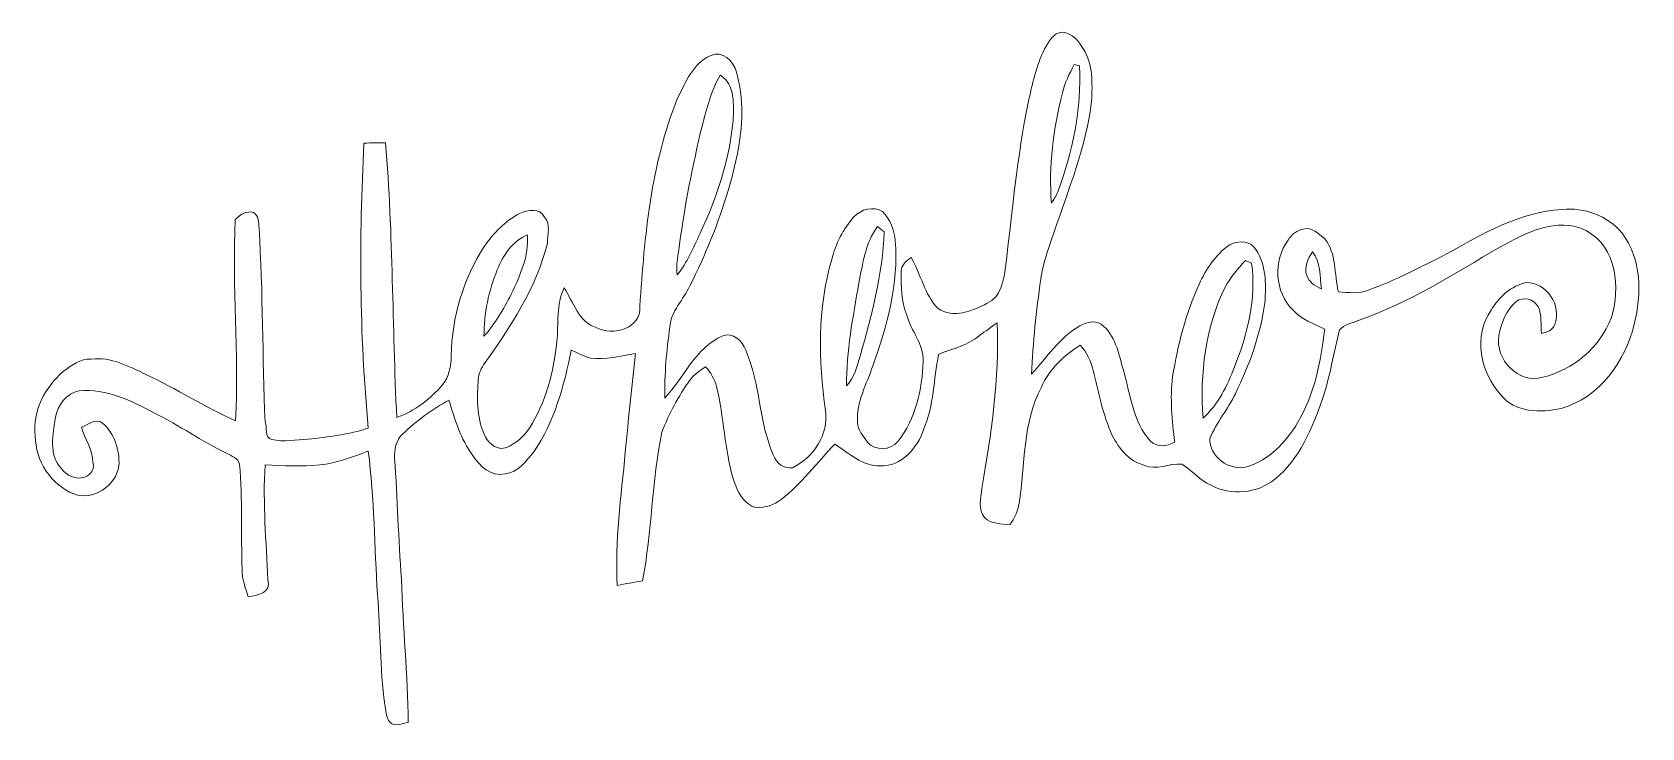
# Model space of a CAD drawing. Header units: centimetres. Extents: x -16.2 to 16.2, y -7 to 7.
import ezdxf

# ---------------------------------------------------------------- set-up
doc = ezdxf.new("R2010")
doc.units = ezdxf.units.CM
doc.header["$MEASUREMENT"] = 0
doc.layers.add('Layer 1', color=7, linetype='Continuous')

msp = doc.modelspace()

# ---------------------------------------------------------------- linework, layer by layer
at = {"layer": 'Layer 1', "color": 8, "lineweight": 9}
for points, knots in [([(4.18835, 6.63953), (4.27125, 6.77535), (4.35874, 6.97326), (4.54607, 6.97608), (4.54607, 6.97608), (4.73868, 6.96056), (4.88403, 6.79687), (4.97011, 6.63635), (4.97011, 6.63635), (5.17119, 6.32838), (5.14861, 5.93856), (5.13697, 5.5879), (5.13697, 5.5879), (5.02584, 4.67632), (4.67518, 3.81942), (4.38238, 2.95618), (4.38238, 2.95618), (4.27901, 2.64115), (4.15237, 2.33), (4.11039, 1.99874), (4.11039, 1.99874), (4.02254, 1.36409), (3.95234, 0.72627), (3.92165, 0.08633), (3.92165, 0.08633), (4.23668, 0.41935), (4.48715, 0.83387), (4.90061, 1.05894), (4.90061, 1.05894), (5.04172, 1.14925), (5.25691, 1.18523), (5.3818, 1.05012), (5.3818, 1.05012), (5.63474, 0.81729), (5.6873, 0.45992), (5.78291, 0.14736), (5.78291, 0.14736), (5.92155, -0.33277), (5.96741, -0.87287), (6.31807, -1.25846), (6.31807, -1.25846), (6.45283, -1.39675), (6.65638, -1.36606), (6.81125, -1.28351), (6.81125, -1.28351), (6.76116, -0.84571), (6.71001, -0.40227), (6.77033, 0.03765), (6.77033, 0.03765), (6.86981, 0.67759), (7.03633, 1.31012), (7.30408, 1.90137), (7.30408, 1.90137), (7.44802, 2.20617), (7.63781, 2.50356), (7.9218, 2.69547), (7.9218, 2.69547), (8.06926, 2.76815), (8.27846, 2.78402), (8.40193, 2.65914), (8.40193, 2.65914), (8.66263, 2.34622), (8.65663, 1.90878), (8.62947, 1.52461), (8.62947, 1.52461), (8.54022, 0.88502), (8.31691, 0.27154), (8.03398, -0.30631), (8.03398, -0.30631), (7.88299, -0.61781), (7.65686, -0.88698), (7.51928, -1.20519), (7.51928, -1.20519), (7.50481, -1.56926), (7.91404, -1.87617), (8.26399, -1.7774), (8.26399, -1.7774), (8.71378, -1.64793), (9.05492, -1.28351), (9.28881, -0.89228), (9.28881, -0.89228), (9.62748, -0.32183), (9.75977, 0.34245), (9.83562, 0.99403), (9.83562, 0.99403), (9.61443, 1.10409), (9.37066, 1.18841), (9.19885, 1.37432), (9.19885, 1.37432), (8.82385, 1.73451), (8.79281, 2.37621), (9.10043, 2.78826), (9.10043, 2.78826), (9.16252, 2.90855), (9.2814, 2.98475), (9.41052, 3.01192), (9.41052, 3.01192), (9.57562, 3.05954), (9.71603, 2.9149), (9.83315, 2.82001), (9.83315, 2.82001), (10.08397, 2.51838), (10.01906, 2.10316), (10.1129, 1.74403), (10.1129, 1.74403), (10.31751, 1.73274), (10.53623, 1.69994), (10.73097, 1.78707), (10.73097, 1.78707), (11.26648, 1.98004), (11.77307, 2.24321), (12.2786, 2.50286), (12.2786, 2.50286), (13.00991, 2.90538), (13.76239, 3.35517), (14.61681, 3.40597), (14.61681, 3.40597), (15.06661, 3.45324), (15.54391, 3.28461), (15.83072, 2.9276), (15.83072, 2.9276), (16.22619, 2.41149), (16.22936, 1.70205), (16.07767, 1.09739), (16.07767, 1.09739), (15.89069, 0.34633), (15.38128, -0.38992), (14.60306, -0.60123), (14.60306, -0.60123), (14.19489, -0.69578), (13.66749, -0.68837), (13.38703, -0.32818), (13.38703, -0.32818), (12.97111, 0.11667), (12.8307, 0.86174), (13.19018, 1.37891), (13.19018, 1.37891), (13.34964, 1.63502), (13.59623, 1.87315), (13.90032, 1.93453), (13.90032, 1.93453), (14.30743, 1.93912), (14.62634, 1.46393), (14.47288, 1.08504), (14.47288, 1.08504), (14.43725, 0.97004), (14.31096, 0.93547), (14.209, 0.90548), (14.209, 0.90548), (14.18184, 1.08257), (14.22629, 1.28084), (14.1388, 1.44488), (14.1388, 1.44488), (14.05907, 1.59975), (13.83012, 1.66148), (13.69113, 1.54789), (13.69113, 1.54789), (13.5038, 1.36797), (13.38738, 1.11997), (13.34681, 0.86456), (13.34681, 0.86456), (13.27026, 0.38831), (13.7391, -0.11828), (14.23123, 0.02389), (14.23123, 0.02389), (14.84259, 0.17276), (15.38481, 0.62396), (15.61094, 1.21487), (15.61094, 1.21487), (15.80321, 1.82305), (15.72912, 2.64714), (15.10647, 2.9784), (15.10647, 2.9784), (14.5138, 3.27474), (13.88586, 2.93148), (13.36551, 2.6482), (13.36551, 2.6482), (12.44264, 2.10246), (11.52648, 1.52178), (10.50801, 1.16759), (10.50801, 1.16759), (10.38242, 1.11291), (10.22896, 1.08681), (10.13407, 0.97921), (10.13407, 0.97921), (10.01377, 0.51707), (9.94745, 0.04047), (9.7894, -0.41179), (9.7894, -0.41179), (9.59008, -1.00658), (9.3315, -1.62041), (8.83232, -2.02646), (8.83232, -2.02646), (8.47813, -2.31679), (7.94579, -2.3683), (7.54362, -2.15028), (7.54362, -2.15028), (7.31925, -2.0515), (7.16333, -1.84901), (6.95483, -1.72624), (6.95483, -1.72624), (6.70189, -1.69696), (6.43554, -1.86665), (6.19107, -1.74423), (6.19107, -1.74423), (5.88733, -1.66839), (5.69048, -1.40804), (5.55113, -1.14628), (5.55113, -1.14628), (5.35922, -0.72965), (5.28055, -0.27562), (5.16766, 0.1657), (5.16766, 0.1657), (5.11863, 0.35056), (5.0396, 0.53048), (4.90766, 0.67088), (4.90766, 0.67088), (4.57958, 0.45957), (4.28184, 0.19146), (4.12309, -0.17331), (4.12309, -0.17331), (3.74244, -0.88981), (3.79536, -1.73365), (3.67647, -2.514), (3.67647, -2.514), (3.65389, -2.67275), (3.57381, -2.8135), (3.4902, -2.94721), (3.4902, -2.94721), (3.31805, -2.92322), (3.10956, -2.93592), (2.97585, -2.80221), (2.97585, -2.80221), (2.84039, -2.64276), (2.90389, -2.40534), (2.92117, -2.21801), (2.92117, -2.21801), (3.11802, -1.11664), (3.2736, -0.0001), (3.23515, 1.12173), (3.23515, 1.12173), (2.98785, 0.96581), (2.77477, 0.75167), (2.49643, 0.64901), (2.49643, 0.64901), (2.35144, 0.5841), (2.19092, 0.55941), (2.04981, 0.48603), (2.04981, 0.48603), (1.95209, -0.0121), (1.95491, -0.53738), (1.75454, -1.01469), (1.75454, -1.01469), (1.62648, -1.39428), (1.30863, -1.77634), (0.87577, -1.76046), (0.87577, -1.76046), (0.51382, -1.76258), (0.24288, -1.50505), (-0.04146, -1.32161), (-0.04146, -1.32161), (-0.40164, -1.6952), (-0.71279, -2.11924), (-1.12589, -2.4385), (-1.12589, -2.4385), (-1.26665, -2.54857), (-1.4441, -2.60536), (-1.62261, -2.6029), (-1.62261, -2.6029), (-1.88366, -2.5341), (-2.0096, -2.27693), (-2.08086, -2.04092), (-2.08086, -2.04092), (-2.27277, -1.42956), (-2.27242, -0.78045), (-2.42659, -0.16097), (-2.42659, -0.16097), (-2.46327, -0.01139), (-2.54653, 0.1209), (-2.64707, 0.23555), (-2.64707, 0.23555), (-2.76384, 0.16041), (-2.88343, 0.08174), (-2.96422, -0.03432), (-2.96422, -0.03432), (-3.19776, -0.35641), (-3.38261, -0.71377), (-3.52937, -1.08313), (-3.52937, -1.08313), (-3.72763, -2.07126), (-3.73257, -3.08796), (-3.91601, -4.07856), (-3.91601, -4.07856), (-4.08782, -4.10255), (-4.25715, -4.13748), (-4.42754, -4.16782), (-4.42754, -4.16782), (-4.48081, -3.27), (-4.34746, -2.37571), (-4.26597, -1.48353), (-4.26597, -1.48353), (-4.20494, -0.82101), (-4.12944, -0.15991), (-4.06136, 0.5019), (-4.06136, 0.5019), (-4.36087, 0.46169), (-4.66037, 0.36714), (-4.96482, 0.41089), (-4.96482, 0.41089), (-5.10311, 0.44405), (-5.22658, 0.51778), (-5.35605, 0.57352), (-5.35605, 0.57352), (-5.49611, -0.14227), (-5.69401, -0.86829), (-6.10923, -1.47753), (-6.10923, -1.47753), (-6.26304, -1.65957), (-6.43026, -1.89311), (-6.68708, -1.92027), (-6.68708, -1.92027), (-6.96684, -1.9806), (-7.20567, -1.76787), (-7.34113, -1.54844), (-7.34113, -1.54844), (-7.58843, -1.22071), (-7.70273, -0.82243), (-7.82091, -0.43613), (-7.82091, -0.43613), (-8.16064, -0.6217), (-8.47919, -0.85276), (-8.75683, -1.12299), (-8.75683, -1.12299), (-8.89159, -1.24294), (-8.92017, -1.43485), (-8.91946, -1.607), (-8.91946, -1.607), (-8.85631, -2.41769), (-8.84361, -3.23155), (-8.77764, -4.04258), (-8.77764, -4.04258), (-8.75013, -5.00637), (-8.65276, -5.96734), (-8.64218, -6.93183), (-8.64218, -6.93183), (-8.76283, -6.93465), (-8.92405, -7.0359), (-9.01083, -6.92231), (-9.01083, -6.92231), (-9.0962, -6.82565), (-9.08738, -6.68065), (-9.11561, -6.56459), (-9.11561, -6.56459), (-9.21156, -5.83187), (-9.20733, -5.09139), (-9.2606, -4.35549), (-9.2606, -4.35549), (-9.32586, -3.39241), (-9.32127, -2.42263), (-9.44863, -1.46519), (-9.44863, -1.46519), (-9.76719, -1.57913), (-10.0868, -1.70402), (-10.42547, -1.74106), (-10.42547, -1.74106), (-10.79236, -1.77493), (-11.16136, -1.75764), (-11.52861, -1.74176), (-11.52861, -1.74176), (-11.57623, -2.51364), (-11.50356, -3.2834), (-11.47534, -4.05387), (-11.47534, -4.05387), (-11.38573, -4.32233), (-11.69512, -4.36608), (-11.86692, -4.39924), (-11.86692, -4.39924), (-11.92936, -4.21897), (-11.99427, -4.03588), (-11.99039, -3.84185), (-11.99039, -3.84185), (-12.01509, -3.13735), (-11.98298, -2.43145), (-12.04437, -1.72836), (-12.04437, -1.72836), (-12.05742, -1.59607), (-12.21441, -1.56749), (-12.30577, -1.50399), (-12.30577, -1.50399), (-12.80707, -1.26622), (-13.2611, -0.94272), (-13.7571, -0.69507), (-13.7571, -0.69507), (-14.227, -0.44954), (-14.72724, -0.19448), (-15.27546, -0.24881), (-15.27546, -0.24881), (-15.53299, -0.29361), (-15.71678, -0.5395), (-15.75488, -0.78856), (-15.75488, -0.78856), (-15.80462, -1.12405), (-15.89846, -1.52833), (-15.64164, -1.80491), (-15.64164, -1.80491), (-15.53898, -1.95625), (-15.34143, -2.05009), (-15.16081, -1.98695), (-15.16081, -1.98695), (-15.05321, -1.9365), (-14.94385, -1.82784), (-15.001, -1.69061), (-15.001, -1.69061), (-15.00452, -1.43344), (-15.16186, -1.21895), (-15.23066, -0.97871), (-15.23066, -0.97871), (-15.09625, -0.93461), (-14.94455, -0.7875), (-14.80767, -0.89933), (-14.80767, -0.89933), (-14.55826, -1.10147), (-14.46266, -1.44578), (-14.47465, -1.75658), (-14.47465, -1.75658), (-14.53533, -2.15945), (-14.99147, -2.47025), (-15.38376, -2.32632), (-15.38376, -2.32632), (-15.8459, -2.13829), (-16.16128, -1.65745), (-16.16093, -1.16003), (-16.16093, -1.16003), (-16.22408, -0.65733), (-15.96726, -0.17649), (-15.59684, 0.14419), (-15.59684, 0.14419), (-15.43033, 0.26589), (-15.25147, 0.40242), (-15.03204, 0.39078), (-15.03204, 0.39078), (-14.63693, 0.44193), (-14.27851, 0.24579), (-13.93314, 0.08351), (-13.93314, 0.08351), (-13.31719, -0.2026), (-12.74463, -0.57442), (-12.12374, -0.85065), (-12.12374, -0.85065), (-12.04895, 0.5012), (-12.19747, 1.85304), (-12.12903, 3.20453), (-12.12903, 3.20453), (-12.03837, 3.29978), (-11.89761, 3.3841), (-11.76179, 3.34741), (-11.76179, 3.34741), (-11.65984, 3.28285), (-11.65208, 3.14385), (-11.65102, 3.03696), (-11.65102, 3.03696), (-11.56882, 1.73416), (-11.58364, 0.42817), (-11.53002, -0.8757), (-11.53002, -0.8757), (-11.48169, -0.97941), (-11.54519, -1.1939), (-11.39384, -1.22565), (-11.39384, -1.22565), (-11.15501, -1.29338), (-10.90242, -1.22177), (-10.65936, -1.22494), (-10.65936, -1.22494), (-10.2519, -1.17697), (-9.8388, -1.1297), (-9.44757, -1.00023), (-9.44757, -1.00023), (-9.62749, 0.90654), (-9.63666, 2.82882), (-9.53471, 4.73982), (-9.53471, 4.73982), (-9.38936, 4.74899), (-9.24366, 4.7504), (-9.09797, 4.74688), (-9.09797, 4.74688), (-8.9438, 2.90644), (-8.96673, 1.05788), (-8.8736, -0.78574), (-8.8736, -0.78574), (-8.51447, -0.65556), (-8.19803, -0.41779), (-7.95356, -0.12675), (-7.95356, -0.12675), (-7.81103, 0.03588), (-7.78316, 0.25531), (-7.77505, 0.46239), (-7.77505, 0.46239), (-7.76164, 1.2378), (-7.53199, 2.01179), (-7.10971, 2.66267), (-7.10971, 2.66267), (-6.92309, 2.93007), (-6.68638, 3.17137), (-6.39675, 3.32518), (-6.39675, 3.32518), (-6.23517, 3.39045), (-5.98788, 3.45042), (-5.89616, 3.25004), (-5.89616, 3.25004), (-5.76422, 3.10964), (-5.83301, 2.90079), (-5.83477, 2.72969), (-5.83477, 2.72969), (-6.05984, 1.82235), (-6.58689, 1.02825), (-7.12241, 0.27577), (-7.12241, 0.27577), (-7.18944, 0.17382), (-7.23953, 0.05881), (-7.23177, -0.06748), (-7.23177, -0.06748), (-7.25823, -0.44107), (-7.2607, -0.84395), (-7.08184, -1.18438), (-7.08184, -1.18438), (-7.00282, -1.32901), (-6.82502, -1.45778), (-6.65745, -1.38969), (-6.65745, -1.38969), (-6.47154, -1.30714), (-6.3149, -1.16462), (-6.19884, -0.99917), (-6.19884, -0.99917), (-5.86264, -0.48129), (-5.71059, 0.13607), (-5.64674, 0.74391), (-5.64674, 0.74391), (-5.60582, 1.10445), (-5.66473, 1.48827), (-5.49963, 1.82517), (-5.49963, 1.82517), (-5.30807, 1.53907), (-5.21141, 1.1362), (-4.84135, 1.02084), (-4.84135, 1.02084), (-4.51256, 0.85468), (-3.93612, 1.00214), (-3.97422, 1.45405), (-3.97422, 1.45405), (-3.87509, 2.8701), (-3.75479, 4.31896), (-3.21081, 5.64575), (-3.21081, 5.64575), (-3.05559, 5.96396), (-2.8979, 6.3499), (-2.55429, 6.503), (-2.55429, 6.503), (-2.3077, 6.62577), (-2.07698, 6.39188), (-2.02618, 6.16822), (-2.02618, 6.16822), (-1.79899, 5.39211), (-1.96692, 4.56731), (-2.18564, 3.80884), (-2.18564, 3.80884), (-2.38178, 3.13821), (-2.65131, 2.49086), (-2.96422, 1.86715), (-2.96422, 1.86715), (-3.09157, 1.5874), (-3.34698, 1.36303), (-3.36603, 1.04024), (-3.36603, 1.04024), (-3.43659, 0.56505), (-3.47504, 0.08351), (-3.47081, -0.39698), (-3.47081, -0.39698), (-3.07922, 0.01754), (-2.85768, 0.62149), (-2.30241, 0.85821), (-2.30241, 0.85821), (-2.09427, 0.94817), (-1.90306, 0.74885), (-1.8378, 0.56787), (-1.8378, 0.56787), (-1.53653, -0.10488), (-1.58133, -0.87958), (-1.27547, -1.55056), (-1.27547, -1.55056), (-1.21867, -1.70472), (-1.06769, -1.8282), (-0.89306, -1.79609), (-0.89306, -1.79609), (-0.46655, -1.59078), (-0.16246, -1.12652), (-0.22913, -0.64357), (-0.22913, -0.64357), (-0.37765, 0.36538), (-0.38647, 1.41242), (-0.10425, 2.39949), (-0.10425, 2.39949), (-0.02346, 2.71311), (0.12647, 3.01262), (0.34343, 3.25392), (0.34343, 3.25392), (0.48171, 3.4102), (0.73959, 3.48076), (0.92233, 3.36293), (0.92233, 3.36293), (1.07473, 3.20594), (1.16046, 2.99322), (1.17739, 2.77591), (1.17739, 2.77591), (1.25183, 1.91337), (1.01088, 1.06211), (0.72548, 0.25707), (0.72548, 0.25707), (0.60201, -0.11475), (0.38964, -0.47459), (0.41575, -0.87958), (0.41575, -0.87958), (0.41821, -1.03586), (0.53075, -1.15968), (0.61824, -1.27892), (0.61824, -1.27892), (0.76711, -1.46625), (1.08461, -1.45108), (1.22996, -1.26622), (1.22996, -1.26622), (1.59226, -0.81396), (1.71785, -0.22165), (1.74219, 0.34492), (1.74219, 0.34492), (1.7496, 0.68817), (1.49736, 0.95557), (1.40952, 1.27484), (1.40952, 1.27484), (1.29204, 1.55247), (1.29522, 1.8608), (1.29663, 2.15643), (1.29663, 2.15643), (1.29275, 2.28731), (1.40317, 2.37198), (1.49877, 2.43936), (1.49877, 2.43936), (1.69562, 2.10492), (1.75912, 1.6957), (2.03958, 1.41136), (2.03958, 1.41136), (2.34368, 1.19335), (2.73949, 1.36691), (3.033, 1.51543), (3.033, 1.51543), (3.31205, 1.63573), (3.3632, 1.97863), (3.39848, 2.24568), (3.39848, 2.24568), (3.54065, 3.35058), (3.63061, 4.46395), (3.85886, 5.55615), (3.85886, 5.55615), (3.9347, 5.92586), (4.02043, 6.2991), (4.18835, 6.63953), (4.18835, 6.63953), (4.18835, 6.63953), (4.18835, 6.63953), (4.18835, 6.63953)], [0, 0, 0, 0, 0.00595238, 0.00595238, 0.00595238, 0.00595238, 0.01190476, 0.01190476, 0.01190476, 0.01190476, 0.01785714, 0.01785714, 0.01785714, 0.01785714, 0.02380952, 0.02380952, 0.02380952, 0.02380952, 0.0297619, 0.0297619, 0.0297619, 0.0297619, 0.03571429, 0.03571429, 0.03571429, 0.03571429, 0.04166667, 0.04166667, 0.04166667, 0.04166667, 0.04761905, 0.04761905, 0.04761905, 0.04761905, 0.05357143, 0.05357143, 0.05357143, 0.05357143, 0.05952381, 0.05952381, 0.05952381, 0.05952381, 0.06547619, 0.06547619, 0.06547619, 0.06547619, 0.07142857, 0.07142857, 0.07142857, 0.07142857, 0.07738095, 0.07738095, 0.07738095, 0.07738095, 0.08333333, 0.08333333, 0.08333333, 0.08333333, 0.08928571, 0.08928571, 0.08928571, 0.08928571, 0.0952381, 0.0952381, 0.0952381, 0.0952381, 0.10119048, 0.10119048, 0.10119048, 0.10119048, 0.10714286, 0.10714286, 0.10714286, 0.10714286, 0.11309524, 0.11309524, 0.11309524, 0.11309524, 0.11904762, 0.11904762, 0.11904762, 0.11904762, 0.125, 0.125, 0.125, 0.125, 0.13095238, 0.13095238, 0.13095238, 0.13095238, 0.13690476, 0.13690476, 0.13690476, 0.13690476, 0.14285714, 0.14285714, 0.14285714, 0.14285714, 0.14880952, 0.14880952, 0.14880952, 0.14880952, 0.1547619, 0.1547619, 0.1547619, 0.1547619, 0.16071429, 0.16071429, 0.16071429, 0.16071429, 0.16666667, 0.16666667, 0.16666667, 0.16666667, 0.17261905, 0.17261905, 0.17261905, 0.17261905, 0.17857143, 0.17857143, 0.17857143, 0.17857143, 0.18452381, 0.18452381, 0.18452381, 0.18452381, 0.19047619, 0.19047619, 0.19047619, 0.19047619, 0.19642857, 0.19642857, 0.19642857, 0.19642857, 0.20238095, 0.20238095, 0.20238095, 0.20238095, 0.20833333, 0.20833333, 0.20833333, 0.20833333, 0.21428571, 0.21428571, 0.21428571, 0.21428571, 0.2202381, 0.2202381, 0.2202381, 0.2202381, 0.22619048, 0.22619048, 0.22619048, 0.22619048, 0.23214286, 0.23214286, 0.23214286, 0.23214286, 0.23809524, 0.23809524, 0.23809524, 0.23809524, 0.24404762, 0.24404762, 0.24404762, 0.24404762, 0.25, 0.25, 0.25, 0.25, 0.25595238, 0.25595238, 0.25595238, 0.25595238, 0.26190476, 0.26190476, 0.26190476, 0.26190476, 0.26785714, 0.26785714, 0.26785714, 0.26785714, 0.27380952, 0.27380952, 0.27380952, 0.27380952, 0.2797619, 0.2797619, 0.2797619, 0.2797619, 0.28571429, 0.28571429, 0.28571429, 0.28571429, 0.29166667, 0.29166667, 0.29166667, 0.29166667, 0.29761905, 0.29761905, 0.29761905, 0.29761905, 0.30357143, 0.30357143, 0.30357143, 0.30357143, 0.30952381, 0.30952381, 0.30952381, 0.30952381, 0.31547619, 0.31547619, 0.31547619, 0.31547619, 0.32142857, 0.32142857, 0.32142857, 0.32142857, 0.32738095, 0.32738095, 0.32738095, 0.32738095, 0.33333333, 0.33333333, 0.33333333, 0.33333333, 0.33928571, 0.33928571, 0.33928571, 0.33928571, 0.3452381, 0.3452381, 0.3452381, 0.3452381, 0.35119048, 0.35119048, 0.35119048, 0.35119048, 0.35714286, 0.35714286, 0.35714286, 0.35714286, 0.36309524, 0.36309524, 0.36309524, 0.36309524, 0.36904762, 0.36904762, 0.36904762, 0.36904762, 0.375, 0.375, 0.375, 0.375, 0.38095238, 0.38095238, 0.38095238, 0.38095238, 0.38690476, 0.38690476, 0.38690476, 0.38690476, 0.39285714, 0.39285714, 0.39285714, 0.39285714, 0.39880952, 0.39880952, 0.39880952, 0.39880952, 0.4047619, 0.4047619, 0.4047619, 0.4047619, 0.41071429, 0.41071429, 0.41071429, 0.41071429, 0.41666667, 0.41666667, 0.41666667, 0.41666667, 0.42261905, 0.42261905, 0.42261905, 0.42261905, 0.42857143, 0.42857143, 0.42857143, 0.42857143, 0.43452381, 0.43452381, 0.43452381, 0.43452381, 0.44047619, 0.44047619, 0.44047619, 0.44047619, 0.44642857, 0.44642857, 0.44642857, 0.44642857, 0.45238095, 0.45238095, 0.45238095, 0.45238095, 0.45833333, 0.45833333, 0.45833333, 0.45833333, 0.46428571, 0.46428571, 0.46428571, 0.46428571, 0.4702381, 0.4702381, 0.4702381, 0.4702381, 0.47619048, 0.47619048, 0.47619048, 0.47619048, 0.48214286, 0.48214286, 0.48214286, 0.48214286, 0.48809524, 0.48809524, 0.48809524, 0.48809524, 0.49404762, 0.49404762, 0.49404762, 0.49404762, 0.5, 0.5, 0.5, 0.5, 0.50595238, 0.50595238, 0.50595238, 0.50595238, 0.51190476, 0.51190476, 0.51190476, 0.51190476, 0.51785714, 0.51785714, 0.51785714, 0.51785714, 0.52380952, 0.52380952, 0.52380952, 0.52380952, 0.5297619, 0.5297619, 0.5297619, 0.5297619, 0.53571429, 0.53571429, 0.53571429, 0.53571429, 0.54166667, 0.54166667, 0.54166667, 0.54166667, 0.54761905, 0.54761905, 0.54761905, 0.54761905, 0.55357143, 0.55357143, 0.55357143, 0.55357143, 0.55952381, 0.55952381, 0.55952381, 0.55952381, 0.56547619, 0.56547619, 0.56547619, 0.56547619, 0.57142857, 0.57142857, 0.57142857, 0.57142857, 0.57738095, 0.57738095, 0.57738095, 0.57738095, 0.58333333, 0.58333333, 0.58333333, 0.58333333, 0.58928571, 0.58928571, 0.58928571, 0.58928571, 0.5952381, 0.5952381, 0.5952381, 0.5952381, 0.60119048, 0.60119048, 0.60119048, 0.60119048, 0.60714286, 0.60714286, 0.60714286, 0.60714286, 0.61309524, 0.61309524, 0.61309524, 0.61309524, 0.61904762, 0.61904762, 0.61904762, 0.61904762, 0.625, 0.625, 0.625, 0.625, 0.63095238, 0.63095238, 0.63095238, 0.63095238, 0.63690476, 0.63690476, 0.63690476, 0.63690476, 0.64285714, 0.64285714, 0.64285714, 0.64285714, 0.64880952, 0.64880952, 0.64880952, 0.64880952, 0.6547619, 0.6547619, 0.6547619, 0.6547619, 0.66071429, 0.66071429, 0.66071429, 0.66071429, 0.66666667, 0.66666667, 0.66666667, 0.66666667, 0.67261905, 0.67261905, 0.67261905, 0.67261905, 0.67857143, 0.67857143, 0.67857143, 0.67857143, 0.68452381, 0.68452381, 0.68452381, 0.68452381, 0.69047619, 0.69047619, 0.69047619, 0.69047619, 0.69642857, 0.69642857, 0.69642857, 0.69642857, 0.70238095, 0.70238095, 0.70238095, 0.70238095, 0.70833333, 0.70833333, 0.70833333, 0.70833333, 0.71428571, 0.71428571, 0.71428571, 0.71428571, 0.7202381, 0.7202381, 0.7202381, 0.7202381, 0.72619048, 0.72619048, 0.72619048, 0.72619048, 0.73214286, 0.73214286, 0.73214286, 0.73214286, 0.73809524, 0.73809524, 0.73809524, 0.73809524, 0.74404762, 0.74404762, 0.74404762, 0.74404762, 0.75, 0.75, 0.75, 0.75, 0.75595238, 0.75595238, 0.75595238, 0.75595238, 0.76190476, 0.76190476, 0.76190476, 0.76190476, 0.76785714, 0.76785714, 0.76785714, 0.76785714, 0.77380952, 0.77380952, 0.77380952, 0.77380952, 0.7797619, 0.7797619, 0.7797619, 0.7797619, 0.78571429, 0.78571429, 0.78571429, 0.78571429, 0.79166667, 0.79166667, 0.79166667, 0.79166667, 0.79761905, 0.79761905, 0.79761905, 0.79761905, 0.80357143, 0.80357143, 0.80357143, 0.80357143, 0.80952381, 0.80952381, 0.80952381, 0.80952381, 0.81547619, 0.81547619, 0.81547619, 0.81547619, 0.82142857, 0.82142857, 0.82142857, 0.82142857, 0.82738095, 0.82738095, 0.82738095, 0.82738095, 0.83333333, 0.83333333, 0.83333333, 0.83333333, 0.83928571, 0.83928571, 0.83928571, 0.83928571, 0.8452381, 0.8452381, 0.8452381, 0.8452381, 0.85119048, 0.85119048, 0.85119048, 0.85119048, 0.85714286, 0.85714286, 0.85714286, 0.85714286, 0.86309524, 0.86309524, 0.86309524, 0.86309524, 0.86904762, 0.86904762, 0.86904762, 0.86904762, 0.875, 0.875, 0.875, 0.875, 0.88095238, 0.88095238, 0.88095238, 0.88095238, 0.88690476, 0.88690476, 0.88690476, 0.88690476, 0.89285714, 0.89285714, 0.89285714, 0.89285714, 0.89880952, 0.89880952, 0.89880952, 0.89880952, 0.9047619, 0.9047619, 0.9047619, 0.9047619, 0.91071429, 0.91071429, 0.91071429, 0.91071429, 0.91666667, 0.91666667, 0.91666667, 0.91666667, 0.92261905, 0.92261905, 0.92261905, 0.92261905, 0.92857143, 0.92857143, 0.92857143, 0.92857143, 0.93452381, 0.93452381, 0.93452381, 0.93452381, 0.94047619, 0.94047619, 0.94047619, 0.94047619, 0.94642857, 0.94642857, 0.94642857, 0.94642857, 0.95238095, 0.95238095, 0.95238095, 0.95238095, 0.95833333, 0.95833333, 0.95833333, 0.95833333, 0.96428571, 0.96428571, 0.96428571, 0.96428571, 0.9702381, 0.9702381, 0.9702381, 0.9702381, 0.97619048, 0.97619048, 0.97619048, 0.97619048, 0.98214286, 0.98214286, 0.98214286, 0.98214286, 0.98809524, 0.98809524, 0.98809524, 0.98809524, 1, 1, 1, 1]), ([(4.78737, 6.32379), (4.68894, 6.14211), (4.59193, 5.9569), (4.54677, 5.7537), (4.54677, 5.7537), (4.36051, 5.03122), (4.27055, 4.27839), (4.32523, 3.53262), (4.32523, 3.53262), (4.37462, 3.60599), (4.42154, 3.68149), (4.45364, 3.76404), (4.45364, 3.76404), (4.75703, 4.5719), (4.93836, 5.43479), (4.89249, 6.30086), (4.89249, 6.30086), (4.86604, 6.30651), (4.81347, 6.31815), (4.78737, 6.32379), (4.78737, 6.32379), (4.78737, 6.32379), (4.78737, 6.32379), (4.78737, 6.32379)], [0, 0, 0, 0, 0.14285714, 0.14285714, 0.14285714, 0.14285714, 0.28571429, 0.28571429, 0.28571429, 0.28571429, 0.42857143, 0.42857143, 0.42857143, 0.42857143, 0.57142857, 0.57142857, 0.57142857, 0.57142857, 0.71428571, 0.71428571, 0.71428571, 0.71428571, 1, 1, 1, 1]), ([(-2.35462, 6.10895), (-2.53771, 5.7918), (-2.62485, 5.43127), (-2.71869, 5.08025), (-2.71869, 5.08025), (-2.90636, 4.29744), (-3.0637, 3.50686), (-3.17201, 2.70888), (-3.17201, 2.70888), (-3.1967, 2.50251), (-3.24856, 2.29437), (-3.21892, 2.08552), (-3.21892, 2.08552), (-3.01537, 2.3367), (-2.89331, 2.63938), (-2.75502, 2.92831), (-2.75502, 2.92831), (-2.41741, 3.64092), (-2.17047, 4.40362), (-2.09145, 5.18997), (-2.09145, 5.18997), (-2.08263, 5.49759), (-2.04029, 5.92445), (-2.35462, 6.10895), (-2.35462, 6.10895), (-2.35462, 6.10895), (-2.35462, 6.10895), (-2.35462, 6.10895)], [0, 0, 0, 0, 0.125, 0.125, 0.125, 0.125, 0.25, 0.25, 0.25, 0.25, 0.375, 0.375, 0.375, 0.375, 0.5, 0.5, 0.5, 0.5, 0.625, 0.625, 0.625, 0.625, 0.75, 0.75, 0.75, 0.75, 1, 1, 1, 1]), ([(0.4422, 1.92148), (0.32508, 1.23815), (0.19032, 0.54988), (0.19491, -0.14615), (0.19491, -0.14615), (0.35895, 0.01084), (0.39987, 0.24508), (0.46725, 0.4511), (0.46725, 0.4511), (0.7022, 1.26919), (0.92374, 2.1021), (0.95373, 2.95759), (0.95373, 2.95759), (0.90928, 2.99251), (0.86483, 3.02744), (0.82073, 3.06201), (0.82073, 3.06201), (0.57203, 2.7364), (0.52405, 2.3113), (0.4422, 1.92148), (0.4422, 1.92148), (0.4422, 1.92148), (0.4422, 1.92148), (0.4422, 1.92148)], [0, 0, 0, 0, 0.14285714, 0.14285714, 0.14285714, 0.14285714, 0.28571429, 0.28571429, 0.28571429, 0.28571429, 0.42857143, 0.42857143, 0.42857143, 0.42857143, 0.57142857, 0.57142857, 0.57142857, 0.57142857, 0.71428571, 0.71428571, 0.71428571, 0.71428571, 1, 1, 1, 1]), ([(-6.84795, 2.18959), (-7.01764, 1.76485), (-7.11924, 1.30906), (-7.115, 0.85009), (-7.115, 0.85009), (-6.89169, 1.10268), (-6.72095, 1.39831), (-6.56749, 1.69676), (-6.56749, 1.69676), (-6.38757, 2.06859), (-6.2066, 2.4697), (-6.23764, 2.89338), (-6.23764, 2.89338), (-6.53892, 2.76815), (-6.73047, 2.4831), (-6.84795, 2.18959), (-6.84795, 2.18959), (-6.84795, 2.18959), (-6.84795, 2.18959), (-6.84795, 2.18959)], [0, 0, 0, 0, 0.16666667, 0.16666667, 0.16666667, 0.16666667, 0.33333333, 0.33333333, 0.33333333, 0.33333333, 0.5, 0.5, 0.5, 0.5, 0.66666667, 0.66666667, 0.66666667, 0.66666667, 1, 1, 1, 1]), ([(7.82796, 1.83858), (7.4265, 1.02648), (7.31749, 0.09656), (7.3824, -0.7995), (7.3824, -0.7995), (7.68932, -0.52468), (7.8717, -0.14086), (8.01987, 0.23661), (8.01987, 0.23661), (8.27528, 0.89666), (8.46402, 1.60927), (8.36101, 2.32188), (8.36101, 2.32188), (8.31938, 2.34058), (8.27775, 2.35963), (8.23648, 2.37833), (8.23648, 2.37833), (8.08302, 2.21252), (7.93661, 2.03719), (7.82796, 1.83858)], [0, 0, 0, 0, 0.16666667, 0.16666667, 0.16666667, 0.16666667, 0.33333333, 0.33333333, 0.33333333, 0.33333333, 0.5, 0.5, 0.5, 0.5, 0.66666667, 0.66666667, 0.66666667, 0.66666667, 1, 1, 1, 1]), ([(9.47437, 2.07353), (9.51776, 1.93841), (9.64653, 1.86257), (9.76824, 1.80753), (9.76824, 1.80753), (9.74389, 2.06047), (9.75095, 2.33917), (9.59255, 2.55331), (9.59255, 2.55331), (9.49519, 2.41572), (9.41334, 2.24674), (9.47437, 2.07353), (9.47437, 2.07353), (9.47437, 2.07353), (9.47437, 2.07353), (9.47437, 2.07353)], [0, 0, 0, 0, 0.2, 0.2, 0.2, 0.2, 0.4, 0.4, 0.4, 0.4, 0.6, 0.6, 0.6, 0.6, 1, 1, 1, 1])]:
    msp.add_open_spline(points, degree=3, knots=knots, dxfattribs=at)

doc.saveas('drawing.dxf')
